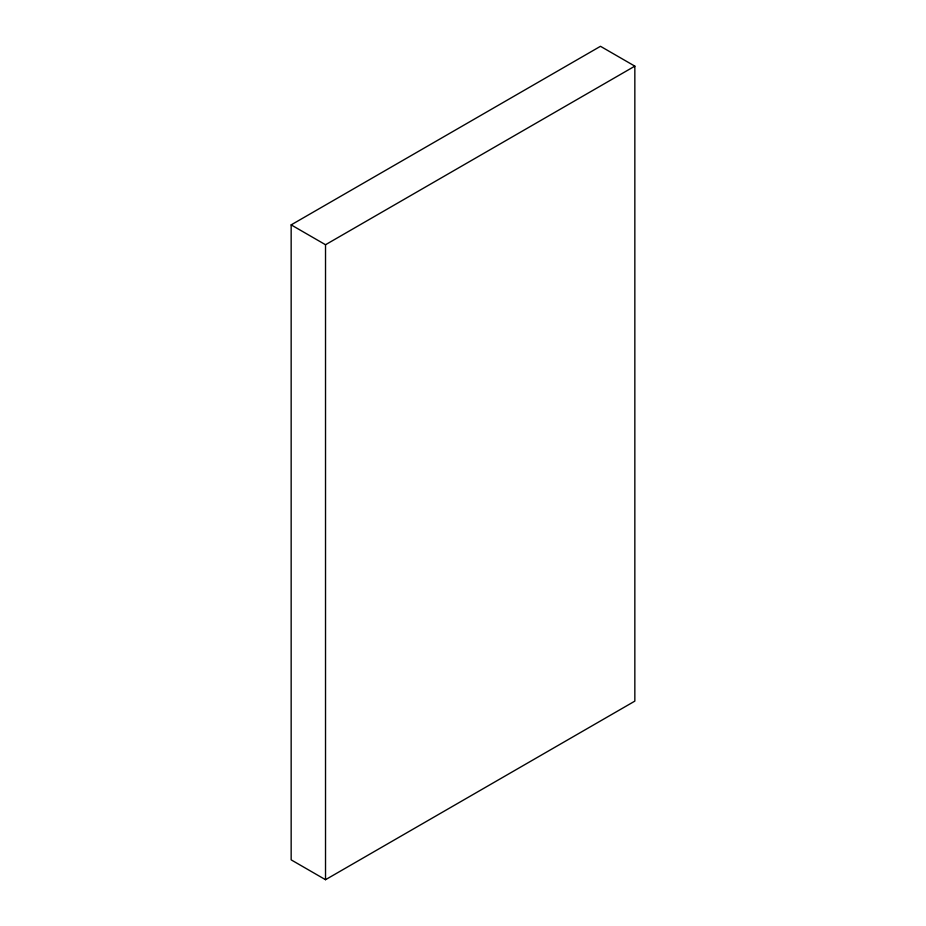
<?xml version="1.0" encoding="UTF-8"?>
<svg xmlns="http://www.w3.org/2000/svg" width="926" height="926" viewBox="0 0 926 926"><rect width="100%" height="100%" fill="white"/><g stroke="black" fill="none" stroke-linecap="round" stroke-linejoin="round"><path stroke-width="1.39" d="M291.158 224.879L600.476 46.3L634.842 66.14L634.842 701.121L325.524 879.7L291.158 859.86L291.158 224.879L325.524 244.73L634.842 66.14M325.524 244.73L325.524 879.7"/></g></svg>
